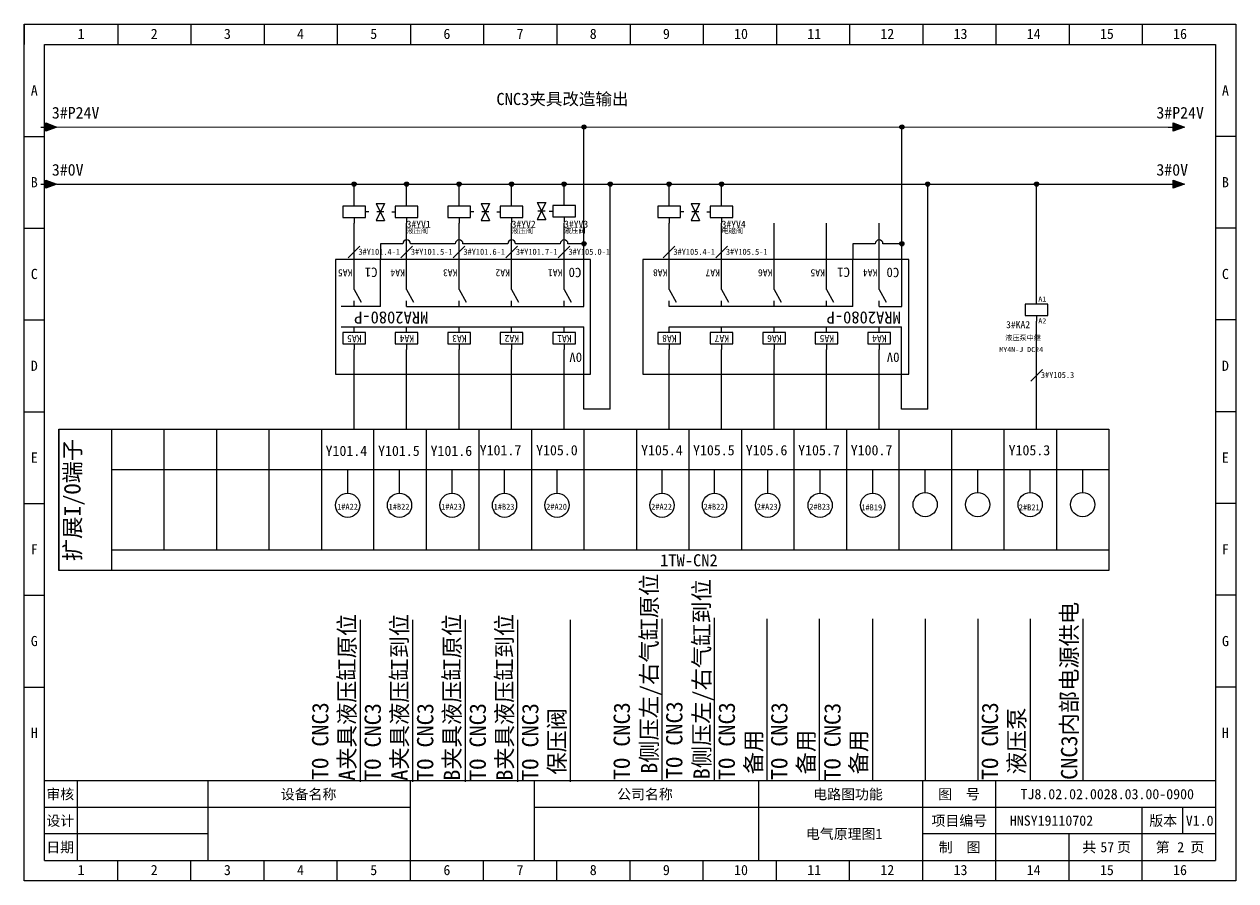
# Model space of a CAD drawing. Header units: millimetres. Extents: x 914 to 910632, y -176 to 682692.
# Drawn here: x 2566 to 2863, y 2030.2 to 2240.2 of the extents above; entities that cross this region are included whole.
import ezdxf
from ezdxf.enums import TextEntityAlignment as Align

# ---------------------------------------------------------------- set-up
doc = ezdxf.new("R2010")
doc.units = ezdxf.units.MM
doc.layers.add('EPLAN311', color=1, linetype='Continuous', lineweight=25)
doc.styles.get("Standard").update_dxf_attribs({"font": 'arial.ttf'})
doc.styles.add('宋体', font='')
doc.styles.get('宋体').set_extended_font_data('宋体')

# ---------------------------------------------------------------- blocks, each defined once
blk = doc.blocks.new('EPLSYM_LibrarySPECIAL_Symbol8_Variant0_Placement1')
at = {"linetype": 'Continuous', "lineweight": 25, "ltscale": 4}
blk.add_hatch(color=1, dxfattribs=at).paths.add_polyline_path([(-0.75, 1), (2, 0), (-0.75, -1)], flags=0)
at = {"color": 1, "linetype": 'Continuous', "lineweight": 25, "ltscale": 4}
blk.add_line((-2, 0), (-0.75, 0), dxfattribs=at)
blk.add_lwpolyline([(-0.75, 1), (2, 0), (-0.75, -1)], close=True, dxfattribs=at)
at = {"color": 5}
blk.add_attdef('70_20010', text='', height=2.85, dxfattribs=at).set_placement((3, 0), align=Align.MIDDLE_LEFT)
at = {"color": 73}
for tag, p in [('70_24350', (33.76, 0)), ('70_24300', (72.31, 0))]:
    blk.add_attdef(tag, text='', height=2.06, dxfattribs=at).set_placement(p, align=Align.MIDDLE_LEFT)
blk = doc.blocks.new('电磁阀双向')
at = {"color": 5, "linetype": 'Continuous', "lineweight": 25}
for p, q in [((0, 4.2), (0, 5.6)), ((13, 4.2), (13, 5.6)), ((0, 1.4), (0, 0)), ((13, 1.4), (13, 0))]:
    blk.add_line(p, q, dxfattribs=at)
at = {"color": 5, "linetype": 'Continuous', "lineweight": 25, "ltscale": 4}
for p, q in [((5.45, 4.9), (7.55, 0.7)), ((5.45, 4.9), (7.55, 4.9)), ((7.55, 4.9), (5.45, 0.7)), ((3.68, 2.8), (2.8, 2.8)), ((5.45, 0.7), (7.55, 0.7)), ((7.38, 2.8), (5.62, 2.8)), ((9.33, 2.8), (10.2, 2.8))]:
    blk.add_line(p, q, dxfattribs=at)
for points in [[(-2.8, 1.4), (2.8, 1.4), (2.8, 4.2), (-2.8, 4.2)], [(15.8, 4.2), (10.2, 4.2), (10.2, 1.4), (15.8, 1.4)]]:
    blk.add_lwpolyline(points, close=True, dxfattribs=at)
at = {"color": 0, "style": '宋体'}
for tag, p in [('02', (0.35, 5.24)), ('04', (13.35, 5.24)), ('01', (0.35, -0.73)), ('03', (13.35, -0.73)), ('06', (13.35, -5.81)), ('07', (13.35, -7.97))]:
    blk.add_attdef(tag, p, '', height=1.26, dxfattribs=at)
at = {"color": 5, "style": '宋体'}
blk.add_attdef('05', (13.35, -3.66), '', height=1.75, dxfattribs=at)
blk = doc.blocks.new('单向电磁阀')
at = {"color": 5, "linetype": 'Continuous', "lineweight": 25, "ltscale": 4}
for p, q in [((-6.65, 4.9), (-4.55, 0.7)), ((-6.65, 4.9), (-4.55, 4.9)), ((-4.55, 4.9), (-6.65, 0.7)), ((-6.65, 0.7), (-4.55, 0.7)), ((-4.72, 2.8), (-6.47, 2.8)), ((-3.67, 2.8), (-2.8, 2.8))]:
    blk.add_line(p, q, dxfattribs=at)
at = {"color": 5, "linetype": 'Continuous', "lineweight": 25}
for p, q in [((0, 4.2), (0, 5.6)), ((0, 1.4), (0, 0))]:
    blk.add_line(p, q, dxfattribs=at)
at = {"color": 5, "linetype": 'Continuous', "lineweight": 25, "ltscale": 4}
blk.add_lwpolyline([(2.8, 4.2), (-2.8, 4.2), (-2.8, 1.4), (2.8, 1.4)], close=True, dxfattribs=at)
at = {"color": 0, "style": '宋体'}
for tag, p in [('02', (0.35, 5.15)), ('01', (0.35, -0.82)), ('04', (0.35, -5.57)), ('05', (0.35, -7.41))]:
    blk.add_attdef(tag, p, '', height=1.26, dxfattribs=at)
at = {"color": 5, "style": '宋体'}
blk.add_attdef('03', (0.35, -3.7), '', height=1.75, dxfattribs=at)
blk = doc.blocks.new('继电器线圈')
at = {"color": 5, "linetype": 'Continuous', "lineweight": 25}
for p, q in [((0, 4.2), (0, 5.6)), ((0, 1.4), (0, 0))]:
    blk.add_line(p, q, dxfattribs=at)
blk.add_lwpolyline([(-2.8, 1.4), (2.8, 1.4), (2.8, 4.2), (-2.8, 4.2)], close=True, dxfattribs=at)
at = {"color": 0, "style": '宋体'}
for tag, p in [('01', (0.42, 4.87)), ('02', (0.42, -0.54)), ('04', (0.65, -7)), ('05', (0.65, -9.16))]:
    blk.add_attdef(tag, p, '', height=1.26, dxfattribs=at)
at = {"color": 5, "style": '宋体'}
blk.add_attdef('03', (0.42, -4.85), '', height=1.75, dxfattribs=at)
blk = doc.blocks.new('常开触点')
at = {"color": 5, "linetype": 'Continuous', "lineweight": 25}
for p, q in [((0, 0), (0, -1.39)), ((0, 0), (0, -1.39)), ((0, -4.16), (0, -5.54)), ((0, -4.16), (0, -5.54))]:
    blk.add_line(p, q, dxfattribs=at)
at = {"color": 5, "linetype": 'Continuous', "lineweight": 25, "ltscale": 4}
blk.add_line((0, -4.16), (-1.73, -1.04), dxfattribs=at)
blk.add_line((0, -4.16), (-1.73, -1.04), dxfattribs=at)
at = {"color": 0}
blk.add_attdef('13', text='', height=1.25, dxfattribs=at).set_placement((0.42, -0.97), align=Align.BOTTOM_LEFT)
blk.add_attdef('14', text='', height=1.25, dxfattribs=at).set_placement((0.42, -4.82), align=Align.TOP_LEFT)
at = {"color": 5, "style": '宋体'}
blk.add_attdef('KA', (0.42, -9.12), '', height=1.74, dxfattribs=at)
blk = doc.blocks.new('*U388')
blk.add_line((-2.5, 0), (2.5, 0))
blk = doc.blocks.new('*U389')
at = {"color": 0, "linetype": 'ByBlock', "lineweight": -2, "transparency": 16777216}
for p in [(0, 0), (0, -22.5), (0, -45), (0, -67.5), (0, -90), (0, -112.5), (0, -135)]:
    blk.add_blockref('*U388', p, dxfattribs=at)
blk = doc.blocks.new('*U390')
blk.add_line((-2.5, 0), (2.5, 0))
blk = doc.blocks.new('*U391')
at = {"color": 0, "linetype": 'ByBlock', "lineweight": -2, "transparency": 16777216}
for p in [(0, 0), (0, -22.5), (0, -45), (0, -67.5), (0, -90), (0, -112.5), (0, -135)]:
    blk.add_blockref('*U390', p, dxfattribs=at)
blk = doc.blocks.new('制图图框')
for p, q in [((-2700.08, 789.32), (-2403.08, 789.32)), ((-2700.08, 579.32), (-2700.08, 789.32)), ((-2700.08, 789.32), (-2700.08, 784.32)), ((-2700.08, 789.32), (-2695.08, 789.32)), ((-2677.15, 789.32), (-2677.15, 784.32)), ((-2659.21, 789.32), (-2659.21, 784.32)), ((-2641.27, 789.32), (-2641.27, 784.32)), ((-2623.33, 789.32), (-2623.33, 784.32)), ((-2605.4, 789.32), (-2605.4, 784.32)), ((-2587.46, 789.32), (-2587.46, 784.32)), ((-2569.52, 789.32), (-2569.52, 784.32)), ((-2551.58, 789.32), (-2551.58, 784.32)), ((-2533.65, 789.32), (-2533.65, 784.32)), ((-2515.71, 789.32), (-2515.71, 784.32)), ((-2497.77, 789.32), (-2497.77, 784.32)), ((-2479.83, 789.32), (-2479.83, 784.32)), ((-2461.9, 789.32), (-2461.9, 784.32)), ((-2443.96, 789.32), (-2443.96, 784.32)), ((-2426.02, 789.32), (-2426.02, 784.32)), ((-2403.08, 789.32), (-2403.08, 579.32)), ((-2403.08, 789.32), (-2403.08, 784.32)), ((-2695.08, 784.32), (-2408.08, 784.32)), ((-2695.08, 584.32), (-2695.08, 784.32)), ((-2408.08, 784.32), (-2408.08, 584.32)), ((-2408.08, 603.82), (-2695.08, 603.82)), ((-2687.08, 603.82), (-2687.08, 584.32)), ((-2655.08, 603.82), (-2655.08, 584.32)), ((-2655.08, 603.82), (-2655.08, 584.32)), ((-2605.4, 579.32), (-2605.4, 603.82)), ((-2575.08, 603.82), (-2575.08, 584.32)), ((-2575.08, 603.82), (-2575.08, 584.32)), ((-2575.08, 603.82), (-2575.08, 584.32)), ((-2520.08, 603.82), (-2520.08, 584.32)), ((-2479.83, 579.32), (-2479.83, 603.82)), ((-2461.9, 579.32), (-2461.9, 603.82)), ((-2655.08, 597.32), (-2695.08, 597.32)), ((-2605.4, 597.32), (-2655.08, 597.32)), ((-2408.08, 597.32), (-2575.08, 597.32)), ((-2426.02, 579.32), (-2426.02, 597.32)), ((-2416.18, 597.32), (-2416.18, 590.82)), ((-2655.08, 590.82), (-2695.08, 590.82)), ((-2408.08, 590.82), (-2479.83, 590.82)), ((-2443.96, 579.32), (-2443.96, 590.82)), ((-2695.08, 584.32), (-2408.08, 584.32)), ((-2677.15, 579.32), (-2677.15, 584.32)), ((-2659.21, 579.32), (-2659.21, 584.32)), ((-2641.27, 579.32), (-2641.27, 584.32)), ((-2623.33, 579.32), (-2623.33, 584.32)), ((-2587.46, 579.32), (-2587.46, 584.32)), ((-2569.52, 579.32), (-2569.52, 584.32)), ((-2551.58, 579.32), (-2551.58, 584.32)), ((-2533.65, 579.32), (-2533.65, 584.32)), ((-2515.71, 579.32), (-2515.71, 584.32)), ((-2497.77, 579.32), (-2497.77, 584.32)), ((-2403.08, 579.32), (-2700.08, 579.32))]:
    blk.add_line(p, q)
blk.add_blockref('*U389', (-2697.58, 761.82))
at = {"xscale": -1}
blk.add_blockref('*U391', (-2405.58, 761.82), dxfattribs=at)
at = {"style": '宋体'}
for s, p in [('1', (-2687.01, 785.71)), ('2', (-2669.07, 785.71)), ('3', (-2651.13, 785.71)), ('4', (-2633.2, 785.71)), ('5', (-2615.26, 785.71)), ('6', (-2597.32, 785.71)), ('7', (-2579.38, 785.71)), ('8', (-2561.45, 785.71)), ('9', (-2543.51, 785.71)), ('10', (-2526.07, 785.71)), ('11', (-2508.13, 785.71)), ('12', (-2490.2, 785.71)), ('13', (-2472.26, 785.71)), ('14', (-2454.32, 785.71)), ('15', (-2436.38, 785.71)), ('16', (-2418.45, 785.71)), ('A', (-2698.47, 771.84)), ('A', (-2406.47, 771.84)), ('B', (-2698.47, 749.34)), ('B', (-2406.47, 749.34)), ('C', (-2698.47, 726.84)), ('C', (-2406.47, 726.84)), ('D', (-2698.47, 704.34)), ('D', (-2406.47, 704.34)), ('E', (-2698.47, 681.84)), ('E', (-2406.47, 681.84)), ('F', (-2698.47, 659.34)), ('F', (-2406.47, 659.34)), ('G', (-2698.47, 636.84)), ('G', (-2406.47, 636.84)), ('H', (-2698.47, 614.34)), ('H', (-2406.47, 614.34)), ('审核', (-2694.65, 599.29)), ('设备名称', (-2637.2, 599.28)), ('公司名称', (-2554.73, 599.29)), ('电路图功能', (-2506.66, 599.29)), ('图  号', (-2476.05, 599.3)), ('设计', (-2694.66, 592.79)), ('项目编号', (-2477.68, 592.79)), ('版本', (-2424.3, 592.79)), ('日期', (-2694.66, 586.29)), ('制  图', (-2475.91, 586.28)), ('共   页', (-2440.72, 586.31)), ('第   页', (-2422.72, 586.3)), ('1', (-2687.01, 580.71)), ('2', (-2669.07, 580.71)), ('3', (-2651.13, 580.71)), ('4', (-2633.2, 580.71)), ('5', (-2615.26, 580.71)), ('6', (-2597.32, 580.71)), ('7', (-2579.38, 580.71)), ('8', (-2561.45, 580.71)), ('9', (-2543.51, 580.71)), ('10', (-2526.07, 580.71)), ('11', (-2508.13, 580.71)), ('12', (-2490.2, 580.71)), ('13', (-2472.26, 580.71)), ('14', (-2454.32, 580.71)), ('15', (-2436.38, 580.71)), ('16', (-2418.45, 580.71))]:
    blk.add_text(s, height=2.5, dxfattribs=at).set_placement(p)

msp = doc.modelspace()

# ---------------------------------------------------------------- hatches: boundary and pattern name
at = {"layer": 'EPLAN311', "ltscale": 4}
h = msp.add_hatch(color=1, dxfattribs=at)
edge = h.paths.add_edge_path()
edge.add_arc((2703.254, 2215.052), 0.52, 0, 360)
h = msp.add_hatch(color=1, dxfattribs=at)
edge = h.paths.add_edge_path()
edge.add_arc((2781.182, 2215.051), 0.52, 0, 360)
h = msp.add_hatch(color=1, dxfattribs=at)
edge = h.paths.add_edge_path()
edge.add_arc((2646.901, 2201.048), 0.52, 0, 360)
h = msp.add_hatch(color=1, dxfattribs=at)
edge = h.paths.add_edge_path()
edge.add_arc((2659.771, 2201.048), 0.52, 0, 360)
h = msp.add_hatch(color=1, dxfattribs=at)
edge = h.paths.add_edge_path()
edge.add_arc((2672.641, 2201.048), 0.52, 0, 360)
h = msp.add_hatch(color=1, dxfattribs=at)
edge = h.paths.add_edge_path()
edge.add_arc((2685.511, 2201.048), 0.52, 0, 360)
h = msp.add_hatch(color=1, dxfattribs=at)
edge = h.paths.add_edge_path()
edge.add_arc((2698.381, 2201.048), 0.52, 0, 360)
h = msp.add_hatch(color=1, dxfattribs=at)
edge = h.paths.add_edge_path()
edge.add_arc((2709.705, 2201.048), 0.52, 0, 360)
h = msp.add_hatch(color=1, dxfattribs=at)
edge = h.paths.add_edge_path()
edge.add_arc((2724.121, 2201.048), 0.52, 0, 360)
h = msp.add_hatch(color=1, dxfattribs=at)
edge = h.paths.add_edge_path()
edge.add_arc((2736.991, 2201.048), 0.52, 0, 360)
h = msp.add_hatch(color=1, dxfattribs=at)
edge = h.paths.add_edge_path()
edge.add_arc((2787.519, 2201.048), 0.52, 0, 360)
h = msp.add_hatch(color=1, dxfattribs=at)
edge = h.paths.add_edge_path()
edge.add_arc((2814.214, 2201.048), 0.52, 0, 360)
h = msp.add_hatch(color=1, dxfattribs=at)
edge = h.paths.add_edge_path()
edge.add_arc((2703.254, 2186.411), 0.52, 0, 360)
h = msp.add_hatch(color=1, dxfattribs=at)
edge = h.paths.add_edge_path()
edge.add_arc((2781.181, 2186.41), 0.52, 0, 360)

# ---------------------------------------------------------------- linework, layer by layer
at = {"color": 0}
for p, q in [((2574.051, 2215.055), (2846.432, 2215.048)), ((2574.07, 2201.048), (2846.432, 2201.048))]:
    msp.add_line(p, q, dxfattribs=at)
for p, q in [((2703.254, 2186.411), (2703.254, 2215.052)), ((2781.181, 2186.41), (2781.182, 2215.051)), ((2646.901, 2197.012), (2646.901, 2201.048)), ((2659.771, 2197.012), (2659.771, 2201.048)), ((2672.641, 2197.012), (2672.641, 2201.048)), ((2685.511, 2197.012), (2685.511, 2201.048)), ((2698.381, 2197.012), (2698.381, 2201.048)), ((2709.705, 2145.84), (2709.705, 2201.048)), ((2724.121, 2197.012), (2724.121, 2201.048)), ((2736.991, 2197.012), (2736.991, 2201.048)), ((2787.519, 2145.84), (2787.519, 2201.048)), ((2814.214, 2172.967), (2814.214, 2201.048)), ((2653.336, 2186.411), (2653.336, 2182.58)), ((2658.816, 2186.411), (2653.336, 2186.411)), ((2684.556, 2186.411), (2673.596, 2186.411)), ((2703.254, 2186.411), (2699.336, 2186.411)), ((2703.254, 2184.496), (2703.254, 2186.411)), ((2769.166, 2186.411), (2769.166, 2182.58)), ((2774.646, 2186.411), (2769.166, 2186.411)), ((2645.487, 2182.968), (2648.316, 2185.797)), ((2658.357, 2182.968), (2661.186, 2185.797)), ((2671.227, 2182.968), (2674.056, 2185.797)), ((2684.097, 2182.968), (2686.926, 2185.797)), ((2696.967, 2182.968), (2699.796, 2185.797)), ((2722.707, 2182.968), (2725.536, 2185.797)), ((2735.577, 2182.968), (2738.406, 2185.797)), ((2646.901, 2176.58), (2646.901, 2182.58)), ((2653.336, 2171.037), (2653.336, 2182.58)), ((2659.771, 2176.58), (2659.771, 2182.58)), ((2672.641, 2176.58), (2672.641, 2182.58)), ((2685.511, 2176.58), (2685.511, 2182.58)), ((2698.381, 2176.58), (2698.381, 2182.58)), ((2703.254, 2171.037), (2703.254, 2182.58)), ((2724.121, 2176.58), (2724.121, 2182.58)), ((2736.991, 2176.58), (2736.991, 2182.58)), ((2749.861, 2176.58), (2749.861, 2182.58)), ((2762.731, 2176.58), (2762.731, 2182.58)), ((2769.166, 2171.037), (2769.166, 2182.58)), ((2775.601, 2176.58), (2775.601, 2182.58)), ((2781.181, 2171.037), (2781.181, 2182.58)), ((2703.254, 2154.495), (2703.254, 2166.037)), ((2781.067, 2154.495), (2781.067, 2166.037)), ((2814.214, 2150.471), (2814.214, 2167.423)), ((2646.904, 2154.493), (2646.904, 2160.493)), ((2659.774, 2154.493), (2659.774, 2160.493)), ((2672.644, 2154.493), (2672.644, 2160.493)), ((2685.514, 2154.493), (2685.514, 2160.493)), ((2698.384, 2154.493), (2698.384, 2160.493)), ((2724.124, 2154.493), (2724.124, 2160.493)), ((2736.994, 2154.493), (2736.994, 2160.493)), ((2749.864, 2154.493), (2749.864, 2160.493)), ((2762.734, 2154.493), (2762.734, 2160.493)), ((2775.604, 2154.493), (2775.604, 2160.493)), ((2646.904, 2140.999), (2646.904, 2154.493)), ((2659.774, 2140.999), (2659.774, 2154.493)), ((2672.644, 2140.999), (2672.644, 2154.493)), ((2685.514, 2140.999), (2685.514, 2154.493)), ((2698.384, 2140.999), (2698.384, 2154.493)), ((2703.254, 2145.84), (2703.254, 2154.493)), ((2724.124, 2140.999), (2724.124, 2154.493)), ((2736.994, 2140.999), (2736.994, 2154.493)), ((2749.864, 2140.999), (2749.864, 2154.493)), ((2762.734, 2140.999), (2762.734, 2154.493)), ((2775.604, 2140.999), (2775.604, 2154.493)), ((2781.067, 2145.84), (2781.067, 2154.493)), ((2812.8, 2152.766), (2815.628, 2155.595)), ((2814.214, 2140.999), (2814.214, 2150.471)), ((2574.541, 2140.999), (2831.941, 2140.999)), ((2574.541, 2106.349), (2574.541, 2140.999)), ((2574.541, 2140.999), (2574.541, 2106.349)), ((2587.411, 2140.999), (2587.411, 2106.349)), ((2600.281, 2140.999), (2600.281, 2111.299)), ((2613.151, 2140.999), (2613.151, 2111.299)), ((2626.021, 2140.999), (2626.021, 2111.299)), ((2638.891, 2140.999), (2638.891, 2111.299)), ((2651.761, 2111.299), (2651.761, 2140.999)), ((2664.631, 2111.299), (2664.631, 2140.999)), ((2677.501, 2140.999), (2677.501, 2111.299)), ((2690.371, 2140.999), (2690.371, 2111.299)), ((2703.241, 2140.999), (2703.241, 2111.299)), ((2716.111, 2140.999), (2716.111, 2111.277)), ((2728.981, 2140.999), (2728.981, 2111.299)), ((2741.851, 2140.999), (2741.851, 2111.299)), ((2754.721, 2140.999), (2754.721, 2111.299)), ((2767.591, 2140.999), (2767.591, 2111.299)), ((2780.461, 2140.999), (2780.461, 2111.299)), ((2793.331, 2140.999), (2793.331, 2111.299)), ((2806.201, 2140.999), (2806.201, 2111.299)), ((2819.071, 2140.999), (2819.071, 2111.299)), ((2831.941, 2140.999), (2831.941, 2106.349)), ((2587.411, 2131.099), (2831.941, 2131.099)), ((2645.326, 2125.289), (2645.326, 2131.099)), ((2658.041, 2125.289), (2658.041, 2130.94)), ((2670.911, 2125.289), (2670.911, 2130.94)), ((2683.781, 2125.289), (2683.781, 2130.94)), ((2696.651, 2125.289), (2696.651, 2130.94)), ((2722.391, 2125.289), (2722.391, 2130.94)), ((2735.261, 2125.289), (2735.261, 2130.94)), ((2748.286, 2125.289), (2748.286, 2130.94)), ((2761.156, 2125.289), (2761.156, 2130.94)), ((2774.026, 2125.289), (2774.026, 2131.099)), ((2786.896, 2125.449), (2786.896, 2131.099)), ((2799.766, 2125.449), (2799.766, 2131.099)), ((2812.636, 2125.449), (2812.636, 2131.099)), ((2825.506, 2125.449), (2825.506, 2131.099)), ((2825.506, 2125.449), (2825.506, 2131.099)), ((2831.941, 2111.299), (2587.411, 2111.299)), ((2831.941, 2106.349), (2574.541, 2106.349)), ((2648.458, 2054.54), (2648.458, 2094.239)), ((2661.328, 2054.54), (2661.328, 2094.239)), ((2674.198, 2054.54), (2674.198, 2094.239)), ((2687.068, 2054.54), (2687.068, 2094.239)), ((2699.938, 2054.54), (2699.938, 2094.239)), ((2722.391, 2054.75), (2722.391, 2094.449)), ((2735.261, 2054.991), (2735.261, 2094.691)), ((2748.131, 2054.75), (2748.131, 2094.449)), ((2761.001, 2054.75), (2761.001, 2094.449)), ((2774.026, 2054.776), (2774.026, 2094.476)), ((2786.896, 2094.449), (2786.896, 2054.75)), ((2799.766, 2094.449), (2799.766, 2054.75)), ((2812.636, 2094.449), (2812.636, 2054.75)), ((2825.506, 2094.449), (2825.506, 2054.75))]:
    msp.add_line(p, q)
at = {"linetype": 'ByBlock'}
for p, q in [((2646.901, 2182.58), (2646.901, 2191.468)), ((2659.771, 2182.58), (2659.771, 2191.468)), ((2672.641, 2182.58), (2672.641, 2191.468)), ((2685.511, 2182.58), (2685.511, 2191.468)), ((2698.381, 2182.58), (2698.381, 2191.468)), ((2724.121, 2182.58), (2724.121, 2191.468)), ((2736.991, 2182.58), (2736.991, 2191.468)), ((2749.861, 2182.58), (2749.861, 2191.468)), ((2762.731, 2182.58), (2762.731, 2191.468)), ((2775.601, 2182.58), (2775.601, 2191.468)), ((2671.686, 2186.411), (2660.726, 2186.411)), ((2684.556, 2186.411), (2673.596, 2186.411)), ((2697.426, 2186.411), (2686.466, 2186.411)), ((2698.381, 2182.58), (2698.381, 2186.411)), ((2703.254, 2182.58), (2703.254, 2186.411)), ((2780.661, 2186.41), (2776.556, 2186.411)), ((2781.181, 2182.58), (2781.181, 2186.411)), ((2653.336, 2171.037), (2643.704, 2171.037)), ((2659.774, 2171.037), (2703.254, 2171.037)), ((2769.166, 2171.037), (2724.124, 2171.037)), ((2775.604, 2171.037), (2781.181, 2171.037)), ((2643.704, 2166.037), (2703.254, 2166.037)), ((2724.124, 2166.037), (2781.067, 2166.037)), ((2709.705, 2145.84), (2703.254, 2145.843)), ((2787.519, 2145.84), (2781.067, 2145.843))]:
    msp.add_line(p, q, dxfattribs=at)
for points in [[(2704.816, 2182.58), (2642.327, 2182.58), (2642.327, 2154.493), (2704.816, 2154.493)], [(2782.929, 2182.58), (2717.686, 2182.58), (2717.686, 2154.493), (2782.929, 2154.493)]]:
    msp.add_lwpolyline(points, close=True, dxfattribs=at)
for centre in [(2645.326, 2122.319), (2658.041, 2122.319), (2670.911, 2122.319), (2683.781, 2122.319), (2696.651, 2122.319), (2722.391, 2122.319), (2735.261, 2122.319), (2748.286, 2122.319), (2761.156, 2122.319), (2774.026, 2122.319), (2786.896, 2122.479), (2799.766, 2122.479), (2812.636, 2122.479), (2825.506, 2122.479)]:
    msp.add_circle(centre, 2.97)
for centre in [(2659.771, 2186.411), (2672.641, 2186.411), (2685.511, 2186.411), (2698.381, 2186.411), (2775.601, 2186.411)]:
    msp.add_arc(centre, 0.955, 0, 180)
at = {"layer": 'EPLAN311', "color": 1, "ltscale": 4}
for centre in [(2703.254, 2215.052), (2781.182, 2215.051), (2646.901, 2201.048), (2659.771, 2201.048), (2672.641, 2201.048), (2685.511, 2201.048), (2698.381, 2201.048), (2709.705, 2201.048), (2724.121, 2201.048), (2736.991, 2201.048), (2787.519, 2201.048), (2814.214, 2201.048), (2703.254, 2186.411), (2781.181, 2186.41)]:
    msp.add_circle(centre, 0.52, dxfattribs=at)

# ---------------------------------------------------------------- block references
msp.add_blockref('制图图框', (5266.122, 1450.931))
at = {"color": 7}
ref = msp.add_blockref('EPLSYM_LibrarySPECIAL_Symbol8_Variant0_Placement1', (2572.07, 2215.048), dxfattribs=at)
ref.add_attrib('70_20010', '3#P24V', dxfattribs={"color": 5, "height": 2.8548, "style": '宋体'}).set_placement((2572.809, 2218.548), align=Align.MIDDLE_LEFT)
ref = msp.add_blockref('EPLSYM_LibrarySPECIAL_Symbol8_Variant0_Placement1', (2848.432, 2215.048), dxfattribs=at)
ref.add_attrib('70_20010', '3#P24V', dxfattribs={"color": 5, "height": 2.8548, "style": '宋体'}).set_placement((2843.575, 2218.548), align=Align.MIDDLE_LEFT)
ref = msp.add_blockref('EPLSYM_LibrarySPECIAL_Symbol8_Variant0_Placement1', (2572.07, 2201.048), dxfattribs=at)
ref.add_attrib('70_20010', '3#0V', dxfattribs={"color": 5, "height": 2.8548, "style": '宋体'}).set_placement((2572.809, 2204.561), align=Align.MIDDLE_LEFT)
ref = msp.add_blockref('EPLSYM_LibrarySPECIAL_Symbol8_Variant0_Placement1', (2848.432, 2201.048), dxfattribs=at)
ref.add_attrib('70_20010', '3#0V', dxfattribs={"color": 5, "height": 2.8548, "style": '宋体'}).set_placement((2843.575, 2204.561), align=Align.MIDDLE_LEFT)
ref = msp.add_blockref('电磁阀双向', (2646.901, 2191.468), dxfattribs=dict(xscale=0.99, yscale=0.99, zscale=0.99))
ref.add_attrib('06', '液压阀', (2659.771, 2188.953), dxfattribs={"color": 0, "height": 1.2499, "style": '宋体'})
ref.add_attrib('05', '3#YV1', (2659.771, 2190.361), dxfattribs={"color": 5, "height": 1.736, "style": '宋体'})
ref = msp.add_blockref('电磁阀双向', (2672.641, 2191.468), dxfattribs=dict(xscale=0.99, yscale=0.99, zscale=0.99))
ref.add_attrib('06', '液压阀', (2685.511, 2188.953), dxfattribs={"color": 0, "height": 1.2499, "style": '宋体'})
ref.add_attrib('05', '3#YV2', (2685.511, 2190.361), dxfattribs={"color": 5, "height": 1.736, "style": '宋体'})
ref = msp.add_blockref('单向电磁阀', (2698.381, 2191.677), dxfattribs=dict(xscale=0.99, yscale=0.99, zscale=0.99))
ref.add_attrib('03', '3#YV3', (2698.381, 2190.374), dxfattribs={"color": 5, "height": 1.736, "style": '宋体'})
ref.add_attrib('04', '液压阀', (2698.381, 2189.008), dxfattribs={"color": 0, "height": 1.2499, "style": '宋体'})
ref = msp.add_blockref('电磁阀双向', (2724.121, 2191.468), dxfattribs=dict(xscale=0.99, yscale=0.99, zscale=0.99))
ref.add_attrib('06', '电磁阀', (2736.991, 2188.953), dxfattribs={"color": 0, "height": 1.2499, "style": '宋体'})
ref.add_attrib('05', '3#YV4', (2736.991, 2190.361), dxfattribs={"color": 5, "height": 1.736, "style": '宋体'})
at = {"linetype": 'ByBlock'}
ref = msp.add_blockref('常开触点', (2646.904, 2171.037), dxfattribs=dict(at, rotation=180))
ref.add_attrib('KA', 'KA5', (2646.488, 2180.154), dxfattribs={"color": 5, "height": 1.736, "rotation": 180, "style": '宋体'})
ref = msp.add_blockref('常开触点', (2659.774, 2171.037), dxfattribs=dict(at, rotation=180))
ref.add_attrib('KA', 'KA4', (2659.358, 2180.154), dxfattribs={"color": 5, "height": 1.736, "rotation": 180, "style": '宋体'})
ref = msp.add_blockref('常开触点', (2672.644, 2171.037), dxfattribs=dict(at, rotation=180))
ref.add_attrib('KA', 'KA3', (2672.228, 2180.154), dxfattribs={"color": 5, "height": 1.736, "rotation": 180, "style": '宋体'})
ref = msp.add_blockref('常开触点', (2685.514, 2171.037), dxfattribs=dict(at, rotation=180))
ref.add_attrib('KA', 'KA2', (2685.098, 2180.154), dxfattribs={"color": 5, "height": 1.736, "rotation": 180, "style": '宋体'})
ref = msp.add_blockref('常开触点', (2698.384, 2171.037), dxfattribs=dict(at, rotation=180))
ref.add_attrib('KA', 'KA1', (2697.968, 2180.154), dxfattribs={"color": 5, "height": 1.736, "rotation": 180, "style": '宋体'})
ref = msp.add_blockref('常开触点', (2724.124, 2171.037), dxfattribs=dict(at, rotation=180))
ref.add_attrib('KA', 'KA8', (2723.708, 2180.154), dxfattribs={"color": 5, "height": 1.736, "rotation": 180, "style": '宋体'})
ref = msp.add_blockref('常开触点', (2736.994, 2171.037), dxfattribs=dict(at, rotation=180))
ref.add_attrib('KA', 'KA7', (2736.578, 2180.154), dxfattribs={"color": 5, "height": 1.736, "rotation": 180, "style": '宋体'})
ref = msp.add_blockref('常开触点', (2749.864, 2171.037), dxfattribs=dict(at, rotation=180))
ref.add_attrib('KA', 'KA6', (2749.448, 2180.154), dxfattribs={"color": 5, "height": 1.736, "rotation": 180, "style": '宋体'})
ref = msp.add_blockref('常开触点', (2762.734, 2171.037), dxfattribs=dict(at, rotation=180))
ref.add_attrib('KA', 'KA5', (2762.318, 2180.154), dxfattribs={"color": 5, "height": 1.736, "rotation": 180, "style": '宋体'})
ref = msp.add_blockref('常开触点', (2775.604, 2171.037), dxfattribs=dict(at, rotation=180))
ref.add_attrib('KA', 'KA4', (2775.188, 2180.154), dxfattribs={"color": 5, "height": 1.736, "rotation": 180, "style": '宋体'})
ref = msp.add_blockref('继电器线圈', (2814.214, 2167.423), dxfattribs=dict(xscale=0.99, yscale=0.99, zscale=0.99))
ref.add_attrib('05', 'MY4N-J DC24', (2805.061, 2159.872), dxfattribs={"color": 0, "height": 1.24989, "style": '宋体'})
ref.add_attrib('04', '液压泵中继', (2806.527, 2162.762), dxfattribs={"color": 0, "height": 1.2499, "style": '宋体'})
ref.add_attrib('03', '3#KA2', (2806.724, 2165.723), dxfattribs={"color": 5, "height": 1.736, "style": '宋体'})
ref.add_attrib('02', 'A2', (2814.63, 2166.893), dxfattribs={"color": 0, "height": 1.2499, "style": '宋体'})
ref.add_attrib('01', 'A1', (2814.63, 2172.246), dxfattribs={"color": 0, "height": 1.2499, "style": '宋体'})
ref = msp.add_blockref('继电器线圈', (2646.904, 2166.037), dxfattribs=dict(xscale=0.99, yscale=0.99, zscale=0.99, rotation=180))
ref.add_attrib('03', 'KA5', (2648.734, 2164.02), dxfattribs={"color": 5, "height": 1.736, "rotation": 180, "style": '宋体'})
ref = msp.add_blockref('继电器线圈', (2659.774, 2166.037), dxfattribs=dict(xscale=0.99, yscale=0.99, zscale=0.99, rotation=180))
ref.add_attrib('03', 'KA4', (2661.604, 2164.02), dxfattribs={"color": 5, "height": 1.736, "rotation": 180, "style": '宋体'})
ref = msp.add_blockref('继电器线圈', (2672.644, 2166.037), dxfattribs=dict(xscale=0.99, yscale=0.99, zscale=0.99, rotation=180))
ref.add_attrib('03', 'KA3', (2674.474, 2164.02), dxfattribs={"color": 5, "height": 1.736, "rotation": 180, "style": '宋体'})
ref = msp.add_blockref('继电器线圈', (2685.514, 2166.037), dxfattribs=dict(xscale=0.99, yscale=0.99, zscale=0.99, rotation=180))
ref.add_attrib('03', 'KA2', (2687.344, 2164.02), dxfattribs={"color": 5, "height": 1.736, "rotation": 180, "style": '宋体'})
ref = msp.add_blockref('继电器线圈', (2698.384, 2166.037), dxfattribs=dict(xscale=0.99, yscale=0.99, zscale=0.99, rotation=180))
ref.add_attrib('03', 'KA1', (2700.214, 2164.02), dxfattribs={"color": 5, "height": 1.736, "rotation": 180, "style": '宋体'})
ref = msp.add_blockref('继电器线圈', (2724.124, 2166.037), dxfattribs=dict(xscale=0.99, yscale=0.99, zscale=0.99, rotation=180))
ref.add_attrib('03', 'KA8', (2725.954, 2164.02), dxfattribs={"color": 5, "height": 1.736, "rotation": 180, "style": '宋体'})
ref = msp.add_blockref('继电器线圈', (2736.994, 2166.037), dxfattribs=dict(xscale=0.99, yscale=0.99, zscale=0.99, rotation=180))
ref.add_attrib('03', 'KA7', (2738.824, 2164.02), dxfattribs={"color": 5, "height": 1.736, "rotation": 180, "style": '宋体'})
ref = msp.add_blockref('继电器线圈', (2749.864, 2166.037), dxfattribs=dict(xscale=0.99, yscale=0.99, zscale=0.99, rotation=180))
ref.add_attrib('03', 'KA6', (2751.694, 2164.02), dxfattribs={"color": 5, "height": 1.736, "rotation": 180, "style": '宋体'})
ref = msp.add_blockref('继电器线圈', (2762.734, 2166.037), dxfattribs=dict(xscale=0.99, yscale=0.99, zscale=0.99, rotation=180))
ref.add_attrib('03', 'KA5', (2764.564, 2164.02), dxfattribs={"color": 5, "height": 1.736, "rotation": 180, "style": '宋体'})
ref = msp.add_blockref('继电器线圈', (2775.604, 2166.037), dxfattribs=dict(xscale=0.99, yscale=0.99, zscale=0.99, rotation=180))
ref.add_attrib('03', 'KA4', (2777.434, 2164.02), dxfattribs={"color": 5, "height": 1.736, "rotation": 180, "style": '宋体'})

# ---------------------------------------------------------------- texts
at = {"style": '宋体'}
for s, height, p in [('3#Y101.4-1', 1.5, (2647.956, 2183.714)), ('3#Y101.5-1', 1.5, (2660.826, 2183.714)), ('3#Y101.6-1', 1.5, (2673.696, 2183.714)), ('3#Y101.7-1', 1.5, (2686.566, 2183.714)), ('3#Y105.0-1', 1.5, (2699.436, 2183.714)), ('3#Y105.4-1', 1.5, (2725.176, 2183.714)), ('3#Y105.5-1', 1.5, (2738.046, 2183.714)), ('3#Y105.3', 1.5, (2815.268, 2153.512)), ('Y101.4', 2.5, (2639.907, 2134.405)), ('Y101.5', 2.5, (2652.777, 2134.405)), ('Y101.6', 2.5, (2665.647, 2134.405)), ('Y101.7', 2.5, (2677.689, 2134.564)), ('Y105.0', 2.5, (2691.516, 2134.564)), ('Y105.4', 2.5, (2717.256, 2134.564)), ('Y105.5', 2.5, (2729.986, 2134.564)), ('Y105.6', 2.5, (2742.914, 2134.564)), ('Y105.7', 2.5, (2755.759, 2134.564)), ('Y100.7', 2.5, (2768.645, 2134.564)), ('Y105.3', 2.5, (2807.346, 2134.564)), ('1#A22', 1.5, (2642.733, 2121.204)), ('1#B22', 1.5, (2655.372, 2121.203)), ('1#A23', 1.5, (2668.242, 2121.203)), ('1#B23', 1.5, (2681.112, 2121.203)), ('2#A20', 1.5, (2693.982, 2121.203)), ('2#A22', 1.5, (2719.722, 2121.203)), ('2#B22', 1.5, (2732.592, 2121.203)), ('2#A23', 1.5, (2745.618, 2121.203)), ('2#B23', 1.5, (2758.488, 2121.203)), ('1#B19', 1.5, (2771.251, 2121.044)), ('2#B21', 1.5, (2809.861, 2121.044))]:
    msp.add_text(s, height=height, dxfattribs=at).set_placement(p)
at = {"color": 0, "style": '宋体'}
for s, p in [('B侧压左/右气缸原位', (2721.231, 2056.466)), ('B侧压左/右气缸到位', (2734.101, 2055.124)), ('CNC3内部电源供电', (2824.191, 2054.991)), ('A夹具液压缸原位', (2647.143, 2054.781)), ('A夹具液压缸到位', (2660.013, 2054.781)), ('B夹具液压缸原位', (2672.883, 2054.781)), ('B夹具液压缸到位', (2685.753, 2054.781)), ('TO CNC3', (2640.59, 2054.963)), ('TO CNC3', (2653.46, 2054.752)), ('TO CNC3', (2666.33, 2054.752)), ('TO CNC3', (2679.2, 2054.752)), ('TO CNC3', (2692.07, 2054.752)), ('TO CNC3', (2714.523, 2054.961)), ('TO CNC3', (2727.393, 2055.203)), ('TO CNC3', (2740.263, 2054.961)), ('TO CNC3', (2753.133, 2054.961)), ('TO CNC3', (2766.159, 2054.828)), ('TO CNC3', (2804.769, 2054.961)), ('保压阀', (2698.623, 2056.257)), ('液压泵', (2811.321, 2056.333)), ('备用', (2746.816, 2056.333)), ('备用', (2759.686, 2056.333)), ('备用', (2772.556, 2056.333))]:
    msp.add_text(s, height=4, rotation=89.99653, dxfattribs=at).set_placement(p)
at = {"char_height": 2.97, "attachment_point": 5, "style": '宋体'}
for s, width, insert in [('CNC3夹具改造输出', 65.76813, (2697.976, 2221.754)), ('1TW-CN2', 2.52587, (2728.981, 2108.802))]:
    msp.add_mtext_dynamic_manual_height_columns(s, width=width, gutter_width=12.5, heights=[0], dxfattribs=dict(at, insert=insert))
at = {"rotation": 180, "style": '宋体'}
for s, width, insert, char_height, attachment_point in [('C1', 3.09008, (2652.646, 2178.277), 2.31, 1), ('C0', 3.09008, (2702.622, 2178.219), 2.31, 1), ('C1', 3.09008, (2768.476, 2178.277), 2.31, 1), ('C0', 3.09008, (2780.549, 2178.219), 2.31, 1), ('MRA2080-P', 2.52587, (2655.998, 2168.325), 2.97, 5), ('MRA2080-P', 2.52587, (2771.828, 2168.325), 2.97, 5), ('0V', 3.09008, (2702.8, 2157.404), 2.31, 1), ('0V', 3.09008, (2780.613, 2157.404), 2.31, 1)]:
    msp.add_mtext_dynamic_manual_height_columns(s, width=width, gutter_width=12.5, heights=[0], dxfattribs=dict(at, insert=insert, char_height=char_height, attachment_point=attachment_point))
at = {"style": '宋体'}
msp.add_attdef('扩展I/O端子', text='封页', height=4, rotation=90, dxfattribs=at).set_placement((2577.858, 2123.594), align=Align.MIDDLE_CENTER)
for tag, text, p in [('TJ8.02.02.0028.03.00-0900', 'TJ8.01.01.0181.00.01-0900', (2831.538, 2051.5)), ('电气原理图1', '封页', (2767.038, 2041.75)), ('HNSY19110702', 'HNSY19110702', (2817.866, 2045)), ('V1.0', '1.0', (2854.189, 2045)), ('57', '01', (2831.538, 2038.5)), ('2', '01', (2849.538, 2038.5))]:
    msp.add_attdef(tag, text=text, height=2.5, dxfattribs=at).set_placement(p, align=Align.MIDDLE_CENTER)

doc.saveas('drawing.dxf')
